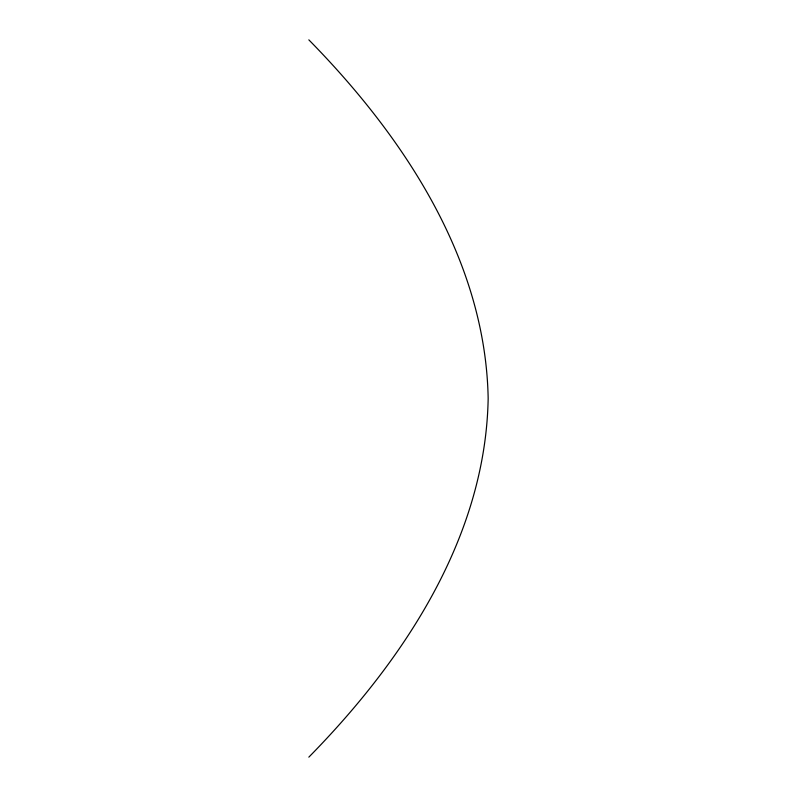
<?xml version="1.0" encoding="UTF-8"?>
<svg xmlns="http://www.w3.org/2000/svg" width="797" height="797" viewBox="0 0 797 797"><rect width="100%" height="100%" fill="white"/><g stroke="black" fill="none" stroke-linecap="round" stroke-linejoin="round"><path stroke-width="1.2" d="M308.837 757.15C403.282 660.962 485.632 537.666 488.162 398.5C485.632 259.334 403.282 136.038 308.837 39.85"/></g></svg>
